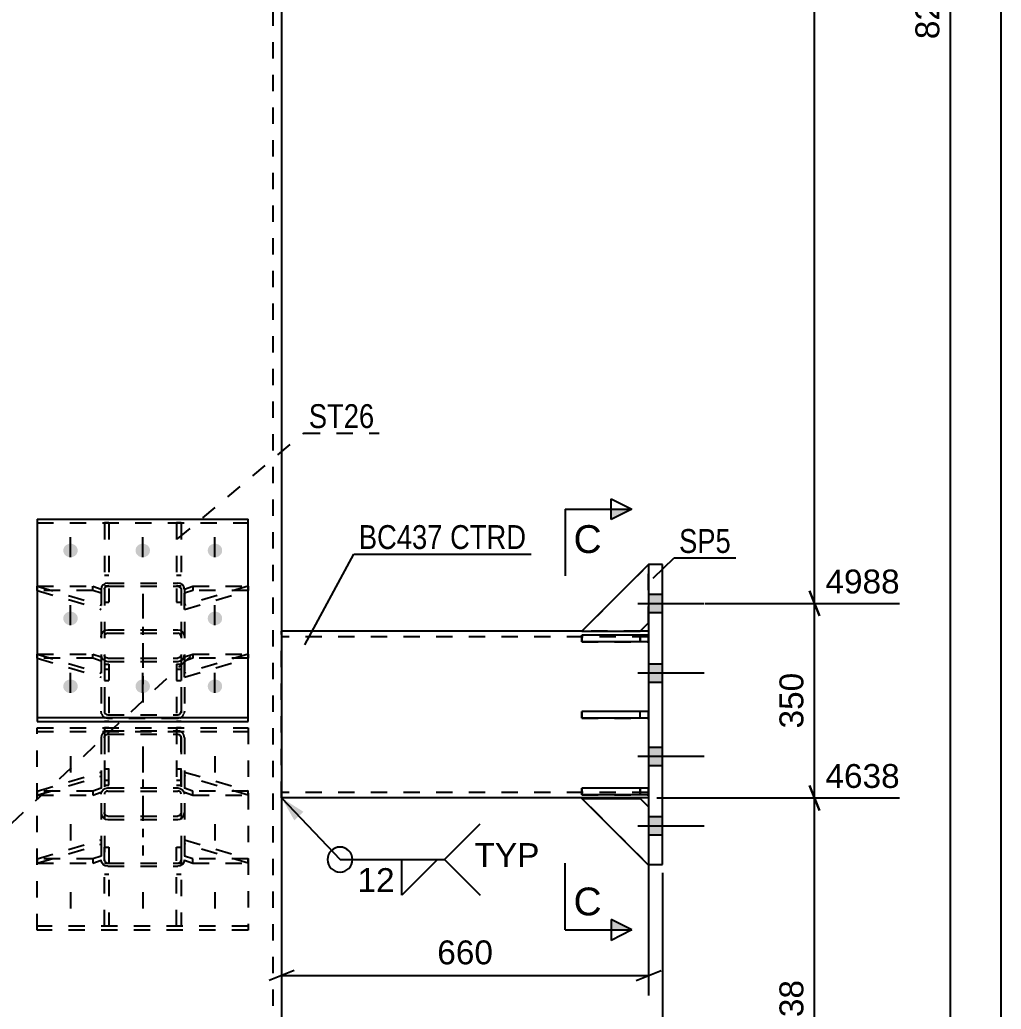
# Model space of a CAD drawing. Header units: millimetres. Extents: x -370 to 471, y -230 to 364.
# Drawn here: x -224.2 to -106.5, y 43.9 to 162.6 of the extents above; entities that cross this region are included whole.
import ezdxf

# ---------------------------------------------------------------- set-up
doc = ezdxf.new("R2010")
doc.units = ezdxf.units.MM
doc.linetypes.add('DXK_LINE_DOT2', pattern=[3.9198, 1.9599, -1.9599])
doc.linetypes.add('DXK_LINE_DOT3', pattern=[5.9187, 2.979, -0.9799, 0.9799, -0.9799])
doc.styles.add('Arial', font='ARIAL.TTF', dxfattribs={"height": 0.2})
doc.styles.add('Arial Narrow', font='ARIALN.TTF', dxfattribs={"height": 0.2})

# ---------------------------------------------------------------- blocks, each defined once
blk = doc.blocks.new('Part-284936230-3410 - 3181')
at = {"color": 2, "linetype": 'Continuous'}
for p, q in [((-148.77, 97.28), (-148.77, 61.28)), ((-147.1, 97.28), (-148.77, 97.28)), ((-147.1, 61.28), (-147.1, 97.28)), ((-148.77, 61.28), (-147.1, 61.28))]:
    blk.add_line(p, q, dxfattribs=at)
blk = doc.blocks.new('Part-284936230-3467 - 3181')
at = {"color": 2, "linetype": 'Continuous'}
for p, q in [((-148.77, 88.8), (-156.77, 88.8)), ((-156.77, 88), (-156.77, 88.8)), ((-148.77, 88), (-156.77, 88)), ((-148.77, 88.8), (-148.77, 88))]:
    blk.add_line(p, q, dxfattribs=at)
at = {"color": 7, "linetype": 'DXK_LINE_DOT2'}
blk.add_line((-149.77, 88), (-149.77, 88.8), dxfattribs=at)
blk = doc.blocks.new('Part-284936230-3452 - 3181')
at = {"color": 2, "linetype": 'Continuous'}
for p, q in [((-148.77, 79.63), (-156.77, 79.63)), ((-156.77, 78.83), (-156.77, 79.63)), ((-148.77, 79.63), (-148.77, 78.83)), ((-148.77, 78.83), (-156.77, 78.83))]:
    blk.add_line(p, q, dxfattribs=at)
at = {"color": 7, "linetype": 'DXK_LINE_DOT2'}
blk.add_line((-149.77, 78.83), (-149.77, 79.63), dxfattribs=at)
blk = doc.blocks.new('Bolt-284936230-3292 - 3181')
at = {"color": 1, "linetype": 'DXK_LINE_DOT2'}
for p, q in [((-218.13, 74.28), (-218.13, 71.88)), ((-209.46, 74.28), (-209.46, 71.88)), ((-200.79, 74.28), (-200.79, 71.88)), ((-218.13, 66.13), (-218.13, 63.74)), ((-200.79, 66.13), (-200.79, 63.74)), ((-218.13, 57.99), (-218.13, 55.6)), ((-209.46, 57.99), (-209.46, 55.6)), ((-200.79, 57.99), (-200.79, 55.6))]:
    blk.add_line(p, q, dxfattribs=at)
blk = doc.blocks.new('Part-284936230-3295 - 3181')
at = {"color": 2, "linetype": 'Continuous'}
for p, q in [((-222.13, 102.72), (-222.13, 78.46)), ((-222.13, 102.72), (-196.79, 102.72)), ((-196.79, 78.46), (-196.79, 102.72)), ((-222.13, 78.91), (-196.79, 78.91)), ((-222.13, 78.46), (-196.79, 78.46))]:
    blk.add_line(p, q, dxfattribs=at)
at = {"color": 7, "linetype": 'DXK_LINE_DOT2'}
blk.add_line((-222.13, 102.26), (-196.79, 102.26), dxfattribs=at)
blk = doc.blocks.new('Part-284936230-3375 - 3181')
at = {"color": 7, "linetype": 'DXK_LINE_DOT2'}
for p, q in [((-205.39, 77.69), (-205.39, 70.83)), ((-204.86, 77.69), (-205.39, 77.69)), ((-204.86, 70.83), (-204.86, 77.69)), ((-205.39, 72.77), (-204.86, 72.77)), ((-205.39, 71.43), (-204.86, 71.43)), ((-205.39, 70.83), (-204.86, 70.83))]:
    blk.add_line(p, q, dxfattribs=at)
blk = doc.blocks.new('Part-284936230-3296 - 3181')
at = {"color": 7, "linetype": 'DXK_LINE_DOT2'}
for p, q in [((-222.13, 53.43), (-222.13, 77.69)), ((-222.13, 77.69), (-196.79, 77.69)), ((-222.13, 77.24), (-196.79, 77.24)), ((-196.79, 77.69), (-196.79, 53.43)), ((-196.79, 53.89), (-222.13, 53.89)), ((-196.79, 53.43), (-222.13, 53.43))]:
    blk.add_line(p, q, dxfattribs=at)
blk = doc.blocks.new('Part-284936230-3716 - 3181')
at = {"color": 7, "linetype": 'DXK_LINE_DOT2'}
for p, q in [((-148.77, 97.28), (-156.77, 89.28)), ((-148.77, 90.28), (-148.77, 97.28)), ((-149.77, 89.28), (-148.77, 90.28)), ((-156.77, 89.28), (-149.77, 89.28))]:
    blk.add_line(p, q, dxfattribs=at)
blk = doc.blocks.new('Part-284936230-3353 - 3181')
at = {"color": 2, "linetype": 'Continuous'}
for p, q in [((-156.77, 89.28), (-192.79, 89.28)), ((-148.77, 89.28), (-149.77, 89.28)), ((-148.77, 69.28), (-192.79, 69.28))]:
    blk.add_line(p, q, dxfattribs=at)
at = {"color": 7, "linetype": 'DXK_LINE_DOT2'}
for p, q in [((-192.79, 69.28), (-192.79, 89.28)), ((-149.77, 89.28), (-156.77, 89.28)), ((-148.77, 89.28), (-148.77, 69.28)), ((-148.77, 88.61), (-192.79, 88.61)), ((-148.77, 69.95), (-192.79, 69.95))]:
    blk.add_line(p, q, dxfattribs=at)
blk = doc.blocks.new('Part-284936230-3482 - 3181')
at = {"color": 7, "linetype": 'DXK_LINE_DOT2'}
for p, q in [((-222.13, 94.18), (-222.13, 94.68)), ((-222.13, 94.68), (-215.46, 94.68)), ((-222.13, 94.68), (-214.46, 92.4)), ((-215.46, 94.18), (-222.13, 94.18)), ((-222.13, 94.18), (-214.46, 91.9)), ((-215.46, 94.18), (-215.46, 94.68)), ((-215.46, 94.68), (-214.46, 94.34)), ((-214.46, 93.84), (-215.46, 94.18)), ((-214.46, 94.34), (-214.46, 91.9))]:
    blk.add_line(p, q, dxfattribs=at)
blk = doc.blocks.new('Part-284936230-3359 - 3181')
at = {"color": 7, "linetype": 'DXK_LINE_DOT2'}
for p, q in [((-213.96, 95), (-214.22, 94.84)), ((-213.66, 95.06), (-213.96, 95)), ((-213.66, 95.06), (-205.26, 95.06)), ((-204.95, 95), (-205.26, 95.06)), ((-204.69, 94.84), (-204.95, 95)), ((-214.4, 94.59), (-214.46, 94.31)), ((-214.46, 94.31), (-214.46, 79.67)), ((-214.22, 94.84), (-214.4, 94.59)), ((-214.06, 94.31), (-214.03, 94.45)), ((-214.06, 94.31), (-214.06, 79.67)), ((-214.03, 94.45), (-213.94, 94.57)), ((-213.94, 94.57), (-213.81, 94.65)), ((-213.81, 94.65), (-213.66, 94.68)), ((-213.66, 94.68), (-205.26, 94.68)), ((-205.26, 94.68), (-205.11, 94.65)), ((-205.11, 94.65), (-204.98, 94.57)), ((-204.98, 94.57), (-204.89, 94.45)), ((-204.89, 94.45), (-204.86, 94.31)), ((-204.86, 94.31), (-204.86, 79.67)), ((-204.52, 94.59), (-204.69, 94.84)), ((-204.46, 94.31), (-204.52, 94.59)), ((-204.46, 94.31), (-204.46, 79.67)), ((-213.96, 89.4), (-213.66, 89.46)), ((-213.66, 89.04), (-213.81, 89.01)), ((-213.66, 89.46), (-205.26, 89.46)), ((-213.66, 89.04), (-205.26, 89.04)), ((-205.26, 89.46), (-204.95, 89.4)), ((-205.11, 89.01), (-205.26, 89.04)), ((-214.46, 88.61), (-214.4, 88.94)), ((-214.03, 88.77), (-214.06, 88.61)), ((-213.94, 88.91), (-214.03, 88.77)), ((-213.81, 89.01), (-213.94, 88.91)), ((-204.98, 88.91), (-205.11, 89.01)), ((-204.89, 88.77), (-204.98, 88.91)), ((-204.86, 88.61), (-204.89, 88.77)), ((-204.52, 88.94), (-204.46, 88.61)), ((-214.46, 86.41), (-214.4, 86.13)), ((-214.4, 86.13), (-214.22, 85.88)), ((-214.22, 85.88), (-213.96, 85.72)), ((-214.03, 86.27), (-214.06, 86.41)), ((-213.94, 86.15), (-214.03, 86.27)), ((-213.96, 85.72), (-213.66, 85.66)), ((-213.81, 86.07), (-213.94, 86.15)), ((-213.66, 86.04), (-213.81, 86.07)), ((-213.66, 86.04), (-205.26, 86.04)), ((-213.66, 85.66), (-205.26, 85.66)), ((-205.11, 86.07), (-205.26, 86.04)), ((-205.26, 85.66), (-204.95, 85.72)), ((-204.98, 86.15), (-205.11, 86.07)), ((-204.89, 86.27), (-204.98, 86.15)), ((-204.95, 85.72), (-204.69, 85.88)), ((-204.86, 86.41), (-204.89, 86.27)), ((-204.69, 85.88), (-204.52, 86.13)), ((-204.52, 86.13), (-204.46, 86.41)), ((-214.4, 79.35), (-214.46, 79.67)), ((-214.06, 79.67), (-214.03, 79.51)), ((-204.89, 79.51), (-204.86, 79.67)), ((-204.46, 79.67), (-204.52, 79.35)), ((-214.03, 79.51), (-213.94, 79.37)), ((-213.66, 78.82), (-213.96, 78.89)), ((-213.94, 79.37), (-213.81, 79.28)), ((-213.81, 79.28), (-213.66, 79.25)), ((-213.66, 79.25), (-205.26, 79.25)), ((-205.26, 78.82), (-213.66, 78.82)), ((-205.26, 79.25), (-205.11, 79.28)), ((-204.95, 78.89), (-205.26, 78.82)), ((-205.11, 79.28), (-204.98, 79.37)), ((-204.98, 79.37), (-204.89, 79.51))]:
    blk.add_line(p, q, dxfattribs=at)
at = {"color": 7, "linetype": 'DXK_LINE_DOT3'}
blk.add_line((-209.46, 93.78), (-209.46, 80.72), dxfattribs=at)
at = {"color": 7, "linetype": 'DXK_LINE_DOT2'}
for centre, start, end in [((-213.62, 88.64), 114.3202, 159.2419), ((-205.29, 88.64), 20.7586, 65.6803), ((-213.62, 79.64), 200.7586, 245.6803), ((-205.29, 79.64), 294.3202, 339.2419)]:
    blk.add_arc(centre, 0.827, start, end, dxfattribs=at)
blk = doc.blocks.new('Part-284936230-3488 - 3181')
at = {"color": 7, "linetype": 'DXK_LINE_DOT2'}
blk.add_line((-193.86, 312.83), (-193.86, 40.1), dxfattribs=at)
at = {"color": 2, "linetype": 'Continuous'}
blk.add_line((-192.79, 312.83), (-192.79, 40.1), dxfattribs=at)
blk = doc.blocks.new('Part-284936230-3360 - 3181')
at = {"color": 7, "linetype": 'DXK_LINE_DOT2'}
for p, q in [((-213.66, 77.33), (-213.96, 77.27)), ((-213.66, 77.33), (-205.26, 77.33)), ((-204.95, 77.27), (-205.26, 77.33)), ((-214.4, 76.81), (-214.46, 76.48)), ((-214.46, 76.48), (-214.46, 61.85)), ((-214.06, 76.48), (-214.03, 76.64)), ((-214.06, 76.48), (-214.06, 61.85)), ((-214.03, 76.64), (-213.94, 76.78)), ((-213.94, 76.78), (-213.81, 76.87)), ((-213.81, 76.87), (-213.66, 76.91)), ((-213.66, 76.91), (-205.26, 76.91)), ((-205.26, 76.91), (-205.11, 76.87)), ((-205.11, 76.87), (-204.98, 76.78)), ((-204.98, 76.78), (-204.89, 76.64)), ((-204.89, 76.64), (-204.86, 76.48)), ((-204.86, 76.48), (-204.86, 61.85)), ((-204.46, 76.48), (-204.52, 76.81)), ((-204.46, 76.48), (-204.46, 61.85)), ((-214.4, 70.03), (-214.22, 70.27)), ((-214.22, 70.27), (-213.96, 70.43)), ((-213.96, 70.43), (-213.66, 70.49)), ((-213.81, 70.09), (-213.94, 70)), ((-213.66, 70.11), (-213.81, 70.09)), ((-213.66, 70.49), (-205.26, 70.49)), ((-213.66, 70.11), (-205.26, 70.11)), ((-205.26, 70.49), (-204.95, 70.43)), ((-205.11, 70.09), (-205.26, 70.11)), ((-204.98, 70), (-205.11, 70.09)), ((-204.95, 70.43), (-204.69, 70.27)), ((-204.69, 70.27), (-204.52, 70.03)), ((-214.46, 69.74), (-214.4, 70.03)), ((-214.03, 69.88), (-214.06, 69.74)), ((-213.94, 70), (-214.03, 69.88)), ((-204.89, 69.88), (-204.98, 70)), ((-204.86, 69.74), (-204.89, 69.88)), ((-204.52, 70.03), (-204.46, 69.74)), ((-214.46, 67.54), (-214.4, 67.21)), ((-214.03, 67.38), (-214.06, 67.54)), ((-213.94, 67.24), (-214.03, 67.38)), ((-213.96, 66.75), (-213.66, 66.69)), ((-213.81, 67.15), (-213.94, 67.24)), ((-213.66, 67.11), (-213.81, 67.15)), ((-213.66, 67.11), (-205.26, 67.11)), ((-213.66, 66.69), (-205.26, 66.69)), ((-205.11, 67.15), (-205.26, 67.11)), ((-205.26, 66.69), (-204.95, 66.75)), ((-204.98, 67.24), (-205.11, 67.15)), ((-204.89, 67.38), (-204.98, 67.24)), ((-204.86, 67.54), (-204.89, 67.38)), ((-204.52, 67.21), (-204.46, 67.54)), ((-214.4, 61.56), (-214.46, 61.85)), ((-214.06, 61.85), (-214.03, 61.7)), ((-204.89, 61.7), (-204.86, 61.85)), ((-204.46, 61.85), (-204.52, 61.56)), ((-214.22, 61.31), (-214.4, 61.56)), ((-213.96, 61.15), (-214.22, 61.31)), ((-214.03, 61.7), (-213.94, 61.58)), ((-213.66, 61.09), (-213.96, 61.15)), ((-213.94, 61.58), (-213.81, 61.5)), ((-213.81, 61.5), (-213.66, 61.47)), ((-213.66, 61.47), (-205.26, 61.47)), ((-213.66, 61.09), (-205.26, 61.09)), ((-205.26, 61.47), (-205.11, 61.5)), ((-204.95, 61.15), (-205.26, 61.09)), ((-205.11, 61.5), (-204.98, 61.58)), ((-204.98, 61.58), (-204.89, 61.7)), ((-204.69, 61.31), (-204.95, 61.15)), ((-204.52, 61.56), (-204.69, 61.31))]:
    blk.add_line(p, q, dxfattribs=at)
at = {"color": 7, "linetype": 'DXK_LINE_DOT3'}
blk.add_line((-209.46, 75.43), (-209.46, 62.37), dxfattribs=at)
at = {"color": 7, "linetype": 'DXK_LINE_DOT2'}
for centre, start, end in [((-213.62, 76.51), 114.3202, 159.2419), ((-205.29, 76.51), 20.7586, 65.6803), ((-213.62, 67.51), 200.7586, 245.6803), ((-205.29, 67.51), 294.3202, 339.2419)]:
    blk.add_arc(centre, 0.827, start, end, dxfattribs=at)
blk = doc.blocks.new('Bolt-284936230-3491 - 3181')
at = {"linetype": 'Continuous'}
for points in [[(-218.13, 98.15), (-218.31, 98.16), (-218.48, 98.22), (-218.63, 98.3), (-218.77, 98.42), (-218.88, 98.55), (-218.95, 98.71), (-218.99, 98.88), (-218.99, 99.05), (-218.95, 99.21), (-218.88, 99.37), (-218.77, 99.51), (-218.63, 99.62), (-218.48, 99.7), (-218.31, 99.76), (-218.13, 99.77), (-217.95, 99.76), (-217.77, 99.7), (-217.62, 99.62), (-217.48, 99.51), (-217.37, 99.37), (-217.3, 99.21), (-217.26, 99.05), (-217.26, 98.88), (-217.3, 98.71), (-217.37, 98.55), (-217.48, 98.42), (-217.62, 98.3), (-217.77, 98.22), (-217.95, 98.16)], [(-209.46, 98.15), (-209.64, 98.16), (-209.81, 98.22), (-209.97, 98.3), (-210.1, 98.42), (-210.21, 98.55), (-210.28, 98.71), (-210.32, 98.88), (-210.32, 99.05), (-210.28, 99.21), (-210.21, 99.37), (-210.1, 99.51), (-209.97, 99.62), (-209.81, 99.7), (-209.64, 99.76), (-209.46, 99.77), (-209.28, 99.76), (-209.11, 99.7), (-208.95, 99.62), (-208.81, 99.51), (-208.71, 99.37), (-208.63, 99.21), (-208.6, 99.05), (-208.6, 98.88), (-208.63, 98.71), (-208.71, 98.55), (-208.81, 98.42), (-208.95, 98.3), (-209.11, 98.22), (-209.28, 98.16)], [(-200.79, 98.15), (-200.97, 98.16), (-201.14, 98.22), (-201.3, 98.3), (-201.44, 98.42), (-201.54, 98.55), (-201.62, 98.71), (-201.65, 98.88), (-201.65, 99.05), (-201.62, 99.21), (-201.54, 99.37), (-201.44, 99.51), (-201.3, 99.62), (-201.14, 99.7), (-200.97, 99.76), (-200.79, 99.77), (-200.61, 99.76), (-200.44, 99.7), (-200.28, 99.62), (-200.15, 99.51), (-200.04, 99.37), (-199.97, 99.21), (-199.93, 99.05), (-199.93, 98.88), (-199.97, 98.71), (-200.04, 98.55), (-200.15, 98.42), (-200.28, 98.3), (-200.44, 98.22), (-200.61, 98.16)], [(-218.13, 90), (-218.31, 90.02), (-218.48, 90.07), (-218.63, 90.16), (-218.77, 90.27), (-218.88, 90.41), (-218.95, 90.56), (-218.99, 90.73), (-218.99, 90.9), (-218.95, 91.07), (-218.88, 91.22), (-218.77, 91.36), (-218.63, 91.48), (-218.48, 91.56), (-218.31, 91.61), (-218.13, 91.63), (-217.95, 91.61), (-217.77, 91.56), (-217.62, 91.48), (-217.48, 91.36), (-217.37, 91.22), (-217.3, 91.07), (-217.26, 90.9), (-217.26, 90.73), (-217.3, 90.56), (-217.37, 90.41), (-217.48, 90.27), (-217.62, 90.16), (-217.77, 90.07), (-217.95, 90.02)], [(-200.79, 90), (-200.97, 90.02), (-201.14, 90.07), (-201.3, 90.16), (-201.44, 90.27), (-201.54, 90.41), (-201.62, 90.56), (-201.65, 90.73), (-201.65, 90.9), (-201.62, 91.07), (-201.54, 91.22), (-201.44, 91.36), (-201.3, 91.48), (-201.14, 91.56), (-200.97, 91.61), (-200.79, 91.63), (-200.61, 91.61), (-200.44, 91.56), (-200.28, 91.48), (-200.15, 91.36), (-200.04, 91.22), (-199.97, 91.07), (-199.93, 90.9), (-199.93, 90.73), (-199.97, 90.56), (-200.04, 90.41), (-200.15, 90.27), (-200.28, 90.16), (-200.44, 90.07), (-200.61, 90.02)], [(-218.13, 81.86), (-218.31, 81.88), (-218.48, 81.93), (-218.63, 82.01), (-218.77, 82.13), (-218.88, 82.27), (-218.95, 82.42), (-218.99, 82.59), (-218.99, 82.76), (-218.95, 82.92), (-218.88, 83.08), (-218.77, 83.22), (-218.63, 83.33), (-218.48, 83.42), (-218.31, 83.47), (-218.13, 83.49), (-217.95, 83.47), (-217.77, 83.42), (-217.62, 83.33), (-217.48, 83.22), (-217.37, 83.08), (-217.3, 82.92), (-217.26, 82.76), (-217.26, 82.59), (-217.3, 82.42), (-217.37, 82.27), (-217.48, 82.13), (-217.62, 82.01), (-217.77, 81.93), (-217.95, 81.88)], [(-209.46, 81.86), (-209.64, 81.88), (-209.81, 81.93), (-209.97, 82.01), (-210.1, 82.13), (-210.21, 82.27), (-210.28, 82.42), (-210.32, 82.59), (-210.32, 82.76), (-210.28, 82.92), (-210.21, 83.08), (-210.1, 83.22), (-209.97, 83.33), (-209.81, 83.42), (-209.64, 83.47), (-209.46, 83.49), (-209.28, 83.47), (-209.11, 83.42), (-208.95, 83.33), (-208.81, 83.22), (-208.71, 83.08), (-208.63, 82.92), (-208.6, 82.76), (-208.6, 82.59), (-208.63, 82.42), (-208.71, 82.27), (-208.81, 82.13), (-208.95, 82.01), (-209.11, 81.93), (-209.28, 81.88)], [(-200.79, 81.86), (-200.97, 81.88), (-201.14, 81.93), (-201.3, 82.01), (-201.44, 82.13), (-201.54, 82.27), (-201.62, 82.42), (-201.65, 82.59), (-201.65, 82.76), (-201.62, 82.92), (-201.54, 83.08), (-201.44, 83.22), (-201.3, 83.33), (-201.14, 83.42), (-200.97, 83.47), (-200.79, 83.49), (-200.61, 83.47), (-200.44, 83.42), (-200.28, 83.33), (-200.15, 83.22), (-200.04, 83.08), (-199.97, 82.92), (-199.93, 82.76), (-199.93, 82.59), (-199.97, 82.42), (-200.04, 82.27), (-200.15, 82.13), (-200.28, 82.01), (-200.44, 81.93), (-200.61, 81.88)]]:
    blk.add_hatch(color=1, dxfattribs=at).paths.add_polyline_path(points)
at = {"color": 1, "linetype": 'Continuous'}
for p, q in [((-218.13, 98.16), (-218.13, 100.56)), ((-209.46, 98.16), (-209.46, 100.56)), ((-200.79, 98.16), (-200.79, 100.56)), ((-218.13, 90.02), (-218.13, 92.41)), ((-200.79, 90.02), (-200.79, 92.41)), ((-218.13, 81.87), (-218.13, 84.27)), ((-209.46, 81.87), (-209.46, 84.27)), ((-200.79, 81.87), (-200.79, 84.27))]:
    blk.add_line(p, q, dxfattribs=at)
blk = doc.blocks.new('Part-284936230-3374 - 3181')
at = {"color": 7, "linetype": 'DXK_LINE_DOT2'}
for p, q in [((-204.46, 72.39), (-204.46, 69.96)), ((-204.46, 72.39), (-196.79, 70.11)), ((-196.79, 69.61), (-204.46, 71.89)), ((-203.46, 70.11), (-204.46, 70.46)), ((-203.46, 69.61), (-203.46, 70.11)), ((-196.79, 70.11), (-203.46, 70.11)), ((-196.79, 69.61), (-196.79, 70.11)), ((-204.46, 69.96), (-203.46, 69.61)), ((-203.46, 69.61), (-196.79, 69.61))]:
    blk.add_line(p, q, dxfattribs=at)
blk = doc.blocks.new('Part-284936230-3527 - 3181')
at = {"color": 7, "linetype": 'DXK_LINE_DOT2'}
for p, q in [((-222.13, 61.97), (-214.46, 64.25)), ((-214.46, 64.25), (-214.46, 61.81)), ((-222.13, 61.47), (-214.46, 63.75)), ((-215.46, 61.97), (-222.13, 61.97)), ((-222.13, 61.97), (-222.13, 61.47)), ((-214.46, 62.31), (-215.46, 61.97)), ((-215.46, 61.97), (-215.46, 61.47)), ((-215.46, 61.47), (-214.46, 61.81)), ((-222.13, 61.47), (-215.46, 61.47))]:
    blk.add_line(p, q, dxfattribs=at)
blk = doc.blocks.new('Bolt-284936230-3530 - 3181')
at = {"linetype": 'Continuous'}
for points in [[(-148.77, 93.71), (-148.77, 91.51), (-147.1, 91.51), (-147.1, 93.71)], [(-148.77, 93.71), (-148.77, 91.51), (-147.1, 91.51), (-147.1, 93.71)], [(-148.77, 93.71), (-148.77, 91.51), (-147.1, 91.51), (-147.1, 93.71)], [(-148.77, 85.38), (-148.77, 83.18), (-147.1, 83.18), (-147.1, 85.38)], [(-148.77, 85.38), (-148.77, 83.18), (-147.1, 83.18), (-147.1, 85.38)], [(-148.77, 75.38), (-148.77, 73.18), (-147.1, 73.18), (-147.1, 75.38)], [(-148.77, 75.38), (-148.77, 73.18), (-147.1, 73.18), (-147.1, 75.38)], [(-148.77, 67.05), (-148.77, 64.85), (-147.1, 64.85), (-147.1, 67.05)], [(-148.77, 67.05), (-148.77, 64.85), (-147.1, 64.85), (-147.1, 67.05)], [(-148.77, 67.05), (-148.77, 64.85), (-147.1, 64.85), (-147.1, 67.05)]]:
    blk.add_hatch(color=1, dxfattribs=at).paths.add_polyline_path(points)
at = {"color": 1, "linetype": 'Continuous'}
for p, q in [((-150.04, 92.61), (-142.1, 92.61)), ((-150.04, 92.61), (-142.1, 92.61)), ((-150.04, 92.61), (-142.1, 92.61)), ((-148.77, 93.71), (-147.1, 93.71)), ((-148.77, 93.71), (-147.1, 93.71)), ((-148.77, 93.71), (-147.1, 93.71)), ((-148.77, 91.51), (-147.1, 91.51)), ((-148.77, 91.51), (-147.1, 91.51)), ((-148.77, 91.51), (-147.1, 91.51)), ((-150.04, 84.28), (-142.1, 84.28)), ((-150.04, 84.28), (-142.1, 84.28)), ((-148.77, 85.38), (-147.1, 85.38)), ((-148.77, 85.38), (-147.1, 85.38)), ((-148.77, 83.18), (-147.1, 83.18)), ((-148.77, 83.18), (-147.1, 83.18)), ((-148.77, 75.38), (-147.1, 75.38)), ((-148.77, 75.38), (-147.1, 75.38)), ((-150.04, 74.28), (-142.1, 74.28)), ((-150.04, 74.28), (-142.1, 74.28)), ((-148.77, 73.18), (-147.1, 73.18)), ((-148.77, 73.18), (-147.1, 73.18)), ((-148.77, 67.05), (-147.1, 67.05)), ((-148.77, 67.05), (-147.1, 67.05)), ((-148.77, 67.05), (-147.1, 67.05)), ((-150.04, 65.95), (-142.1, 65.95)), ((-150.04, 65.95), (-142.1, 65.95)), ((-150.04, 65.95), (-142.1, 65.95)), ((-148.77, 64.85), (-147.1, 64.85)), ((-148.77, 64.85), (-147.1, 64.85)), ((-148.77, 64.85), (-147.1, 64.85))]:
    blk.add_line(p, q, dxfattribs=at)
blk = doc.blocks.new('Part-284936230-3576 - 3181')
at = {"color": 7, "linetype": 'DXK_LINE_DOT2'}
for p, q in [((-205.39, 53.89), (-205.39, 63.37)), ((-205.39, 63.37), (-204.86, 63.37)), ((-204.86, 63.37), (-204.86, 53.89)), ((-205.39, 61.44), (-204.86, 61.44)), ((-205.39, 60.15), (-204.86, 60.15)), ((-204.86, 53.89), (-205.39, 53.89))]:
    blk.add_line(p, q, dxfattribs=at)
blk = doc.blocks.new('Part-284936230-3640 - 3181')
at = {"color": 7, "linetype": 'DXK_LINE_DOT2'}
for p, q in [((-204.46, 94.34), (-203.46, 94.68)), ((-196.79, 94.68), (-204.46, 92.4)), ((-204.46, 91.9), (-204.46, 94.34)), ((-203.46, 94.18), (-204.46, 93.84)), ((-204.46, 91.9), (-196.79, 94.18)), ((-203.46, 94.68), (-196.79, 94.68)), ((-203.46, 94.68), (-203.46, 94.18)), ((-196.79, 94.18), (-203.46, 94.18)), ((-196.79, 94.68), (-196.79, 94.18))]:
    blk.add_line(p, q, dxfattribs=at)
blk = doc.blocks.new('Part-284936230-3641 - 3181')
at = {"color": 7, "linetype": 'DXK_LINE_DOT2'}
for p, q in [((-205.39, 102.26), (-205.39, 92.78)), ((-204.86, 102.26), (-205.39, 102.26)), ((-204.86, 102.26), (-204.86, 92.78)), ((-205.39, 96), (-204.86, 96)), ((-205.39, 94.72), (-204.86, 94.72)), ((-205.39, 92.78), (-204.86, 92.78))]:
    blk.add_line(p, q, dxfattribs=at)
blk = doc.blocks.new('Part-284936230-3642 - 3181')
at = {"color": 7, "linetype": 'DXK_LINE_DOT2'}
for p, q in [((-214.06, 102.26), (-214.06, 92.78)), ((-213.53, 102.26), (-214.06, 102.26)), ((-213.53, 102.26), (-213.53, 92.78)), ((-214.06, 96), (-213.53, 96)), ((-214.06, 94.72), (-213.53, 94.72)), ((-214.06, 92.78), (-213.53, 92.78))]:
    blk.add_line(p, q, dxfattribs=at)
blk = doc.blocks.new('Part-284936230-3643 - 3181')
at = {"color": 7, "linetype": 'DXK_LINE_DOT2'}
for p, q in [((-214.06, 77.69), (-214.06, 70.83)), ((-213.53, 77.69), (-214.06, 77.69)), ((-213.53, 70.83), (-213.53, 77.69)), ((-214.06, 72.77), (-213.53, 72.77)), ((-214.06, 71.43), (-213.53, 71.43)), ((-214.06, 70.83), (-213.53, 70.83))]:
    blk.add_line(p, q, dxfattribs=at)
blk = doc.blocks.new('Part-284936230-3644 - 3181')
at = {"color": 7, "linetype": 'DXK_LINE_DOT2'}
for p, q in [((-214.06, 85.32), (-214.06, 78.46)), ((-214.06, 85.32), (-213.53, 85.32)), ((-214.06, 84.72), (-213.53, 84.72)), ((-213.53, 85.32), (-213.53, 78.46)), ((-214.06, 83.38), (-213.53, 83.38))]:
    blk.add_line(p, q, dxfattribs=at)
at = {"color": 2, "linetype": 'Continuous'}
blk.add_line((-213.53, 78.46), (-214.06, 78.46), dxfattribs=at)
blk = doc.blocks.new('Part-284936230-3645 - 3181')
at = {"color": 7, "linetype": 'DXK_LINE_DOT2'}
for p, q in [((-214.06, 53.89), (-214.06, 63.37)), ((-214.06, 63.37), (-213.53, 63.37)), ((-213.53, 63.37), (-213.53, 53.89)), ((-214.06, 61.44), (-213.53, 61.44)), ((-214.06, 60.15), (-213.53, 60.15)), ((-213.53, 53.89), (-214.06, 53.89))]:
    blk.add_line(p, q, dxfattribs=at)
blk = doc.blocks.new('Part-284936230-3650 - 3181')
at = {"color": 7, "linetype": 'DXK_LINE_DOT2'}
for p, q in [((-204.46, 64.25), (-204.46, 61.81)), ((-204.46, 64.25), (-196.79, 61.97)), ((-196.79, 61.47), (-204.46, 63.75)), ((-203.46, 61.97), (-204.46, 62.31)), ((-204.46, 61.81), (-203.46, 61.47)), ((-203.46, 61.47), (-203.46, 61.97)), ((-196.79, 61.97), (-203.46, 61.97)), ((-196.79, 61.47), (-196.79, 61.97)), ((-203.46, 61.47), (-196.79, 61.47))]:
    blk.add_line(p, q, dxfattribs=at)
blk = doc.blocks.new('Part-284936230-3651 - 3181')
at = {"color": 7, "linetype": 'DXK_LINE_DOT2'}
for p, q in [((-204.46, 86.2), (-203.46, 86.54)), ((-196.79, 86.54), (-204.46, 84.26)), ((-204.46, 83.76), (-204.46, 86.2)), ((-203.46, 86.04), (-204.46, 85.7)), ((-204.46, 83.76), (-196.79, 86.04)), ((-203.46, 86.54), (-196.79, 86.54)), ((-203.46, 86.54), (-203.46, 86.04)), ((-196.79, 86.04), (-203.46, 86.04)), ((-196.79, 86.54), (-196.79, 86.04))]:
    blk.add_line(p, q, dxfattribs=at)
blk = doc.blocks.new('Part-284936230-3658 - 3181')
at = {"color": 7, "linetype": 'DXK_LINE_DOT2'}
for p, q in [((-148.77, 79.63), (-156.77, 79.63)), ((-156.77, 79.63), (-156.77, 78.83)), ((-149.77, 78.83), (-149.77, 79.63)), ((-148.77, 78.83), (-148.77, 79.63)), ((-156.77, 78.83), (-148.77, 78.83))]:
    blk.add_line(p, q, dxfattribs=at)
blk = doc.blocks.new('Part-284936230-3706 - 3181')
at = {"color": 7, "linetype": 'DXK_LINE_DOT2'}
for p, q in [((-222.13, 86.04), (-222.13, 86.54)), ((-222.13, 86.54), (-215.46, 86.54)), ((-222.13, 86.54), (-214.46, 84.26)), ((-215.46, 86.04), (-222.13, 86.04)), ((-222.13, 86.04), (-214.46, 83.76)), ((-215.46, 86.04), (-215.46, 86.54)), ((-215.46, 86.54), (-214.46, 86.2)), ((-214.46, 85.7), (-215.46, 86.04)), ((-214.46, 86.2), (-214.46, 83.76))]:
    blk.add_line(p, q, dxfattribs=at)
blk = doc.blocks.new('Part-284936230-3707 - 3181')
at = {"color": 7, "linetype": 'DXK_LINE_DOT2'}
for p, q in [((-205.39, 85.32), (-205.39, 78.46)), ((-205.39, 85.32), (-204.86, 85.32)), ((-205.39, 84.72), (-204.86, 84.72)), ((-204.86, 85.32), (-204.86, 78.46)), ((-205.39, 83.38), (-204.86, 83.38))]:
    blk.add_line(p, q, dxfattribs=at)
at = {"color": 2, "linetype": 'Continuous'}
blk.add_line((-204.86, 78.46), (-205.39, 78.46), dxfattribs=at)
blk = doc.blocks.new('Part-284936230-3708 - 3181')
at = {"color": 7, "linetype": 'DXK_LINE_DOT2'}
for p, q in [((-222.13, 70.11), (-214.46, 72.39)), ((-222.13, 69.61), (-214.46, 71.89)), ((-214.46, 72.39), (-214.46, 69.96)), ((-215.46, 70.11), (-222.13, 70.11)), ((-222.13, 70.11), (-222.13, 69.61)), ((-214.46, 70.46), (-215.46, 70.11)), ((-215.46, 70.11), (-215.46, 69.61)), ((-222.13, 69.61), (-215.46, 69.61)), ((-215.46, 69.61), (-214.46, 69.96))]:
    blk.add_line(p, q, dxfattribs=at)
blk = doc.blocks.new('Part-284936230-3709 - 3181')
at = {"color": 2, "linetype": 'Continuous'}
for p, q in [((-148.77, 61.23), (-156.77, 69.23)), ((-156.77, 69.23), (-149.77, 69.23)), ((-149.77, 69.23), (-148.77, 68.23)), ((-148.77, 61.28), (-148.77, 61.23))]:
    blk.add_line(p, q, dxfattribs=at)
at = {"color": 7, "linetype": 'DXK_LINE_DOT2'}
blk.add_line((-148.77, 68.23), (-148.77, 61.28), dxfattribs=at)
blk = doc.blocks.new('Part-284936230-3710 - 3181')
at = {"color": 7, "linetype": 'DXK_LINE_DOT2'}
for p, q in [((-156.77, 69.23), (-149.77, 69.23)), ((-148.77, 61.23), (-156.77, 69.23)), ((-149.77, 69.23), (-148.77, 68.23)), ((-148.77, 68.23), (-148.77, 61.23))]:
    blk.add_line(p, q, dxfattribs=at)
blk = doc.blocks.new('Part-284936230-3715 - 3181')
at = {"color": 2, "linetype": 'Continuous'}
for p, q in [((-148.77, 97.28), (-156.77, 89.28)), ((-149.77, 89.28), (-148.77, 90.28)), ((-156.77, 89.28), (-149.77, 89.28))]:
    blk.add_line(p, q, dxfattribs=at)
at = {"color": 7, "linetype": 'DXK_LINE_DOT2'}
blk.add_line((-148.77, 90.28), (-148.77, 97.28), dxfattribs=at)
blk = doc.blocks.new('Part-284936230-3717 - 3181')
at = {"color": 7, "linetype": 'DXK_LINE_DOT2'}
for p, q in [((-148.77, 88.8), (-156.77, 88.8)), ((-156.77, 88.8), (-156.77, 88)), ((-156.77, 88), (-148.77, 88)), ((-149.77, 88.8), (-149.77, 88)), ((-148.77, 88), (-148.77, 88.8))]:
    blk.add_line(p, q, dxfattribs=at)
blk = doc.blocks.new('Part-284936230-3718 - 3181')
at = {"color": 7, "linetype": 'DXK_LINE_DOT2'}
for p, q in [((-148.77, 70.47), (-156.77, 70.47)), ((-156.77, 70.47), (-156.77, 69.67)), ((-149.77, 70.47), (-149.77, 69.67)), ((-148.77, 69.67), (-148.77, 70.47)), ((-156.77, 69.67), (-148.77, 69.67))]:
    blk.add_line(p, q, dxfattribs=at)
blk = doc.blocks.new('Part-284936230-3719 - 3181')
at = {"color": 2, "linetype": 'Continuous'}
for p, q in [((-148.77, 70.47), (-156.77, 70.47)), ((-156.77, 69.67), (-156.77, 70.47)), ((-148.77, 70.47), (-148.77, 69.67)), ((-148.77, 69.67), (-156.77, 69.67))]:
    blk.add_line(p, q, dxfattribs=at)
at = {"color": 7, "linetype": 'DXK_LINE_DOT2'}
blk.add_line((-149.77, 69.67), (-149.77, 70.47), dxfattribs=at)
blk = doc.blocks.new('StraightDimension-284936230-25118 - 3181')
at = {"color": 7, "linetype": 'Continuous'}
blk.add_line((-147.1, 60.28), (-147.1, -17.86), dxfattribs=at)
blk = doc.blocks.new('StraightDimension-284936230-25137 - 3181')
at = {"color": 7, "linetype": 'Continuous'}
for p, q in [((-192.79, 68.28), (-192.79, 45.57)), ((-148.77, 68.28), (-148.77, 45.57)), ((-191.29, 48.57), (-194.29, 47.37)), ((-192.79, 47.97), (-148.77, 47.97)), ((-150.27, 47.37), (-147.27, 48.57))]:
    blk.add_line(p, q, dxfattribs=at)
at = {"color": 0}
blk.add_wipeout([(-166.85, 48.72), (-166.85, 52.92), (-174.72, 52.92), (-174.72, 48.72)], dxfattribs=at)
at = {"color": 3, "style": 'Arial'}
blk.add_text('660', height=2.865, dxfattribs=at).set_placement((-174.12, 49.32))
blk = doc.blocks.new('StraightDimension-284936230-25149 - 3181')
at = {"color": 7, "linetype": 'Continuous'}
for p, q in [((-128.25, 91.11), (-129.45, 94.11)), ((-141.97, 92.61), (-118.66, 92.61)), ((-128.85, 69.28), (-128.85, 92.61)), ((-129.45, 70.78), (-128.25, 67.78)), ((-147.77, 69.28), (-118.66, 69.28))]:
    blk.add_line(p, q, dxfattribs=at)
at = {"color": 0}
blk.add_wipeout([(-129.6, 84.88), (-133.8, 84.88), (-133.8, 77.01), (-129.6, 77.01)], dxfattribs=at)
at = {"color": 3, "style": 'Arial'}
blk.add_text('350', height=2.865, rotation=90.0002, dxfattribs=at).set_placement((-130.2, 77.61))
at = {"color": 0, "linetype": 'Continuous'}
blk.add_wipeout([(-118.06, 93.21), (-118.06, 97.41), (-128.15, 97.41), (-128.15, 93.21)], dxfattribs=at)
at = {"color": 3, "linetype": 'Continuous', "style": 'Arial'}
blk.add_text('4988', height=2.865, dxfattribs=at).set_placement((-127.55, 93.81))
blk = doc.blocks.new('StraightDimension-284936230-25150 - 3181')
at = {"color": 7, "linetype": 'Continuous'}
for p, q in [((-128.25, 67.78), (-129.45, 70.78)), ((-147.77, 69.28), (-118.66, 69.28)), ((-128.85, 16.67), (-128.85, 69.28)), ((-129.45, 18.17), (-128.25, 15.17)), ((-191.79, 16.67), (-125.33, 16.67))]:
    blk.add_line(p, q, dxfattribs=at)
at = {"color": 0}
blk.add_wipeout([(-129.6, 48.02), (-133.8, 48.02), (-133.8, 37.93), (-129.6, 37.93)], dxfattribs=at)
at = {"color": 3, "style": 'Arial'}
blk.add_text('4638', height=2.865, rotation=90.0002, dxfattribs=at).set_placement((-130.2, 38.53))
at = {"color": 0, "linetype": 'Continuous'}
for points in [[(-118.06, 69.88), (-118.06, 74.08), (-128.15, 74.08), (-128.15, 69.88)], [(-124.73, 17.27), (-124.73, 21.47), (-128.15, 21.47), (-128.15, 17.27)]]:
    blk.add_wipeout(points, dxfattribs=at)
at = {"color": 3, "linetype": 'Continuous', "style": 'Arial'}
for s, height, p in [('4638', 2.865, (-127.55, 70.48)), ('0', 2.87, (-127.55, 17.87))]:
    blk.add_text(s, height=height, dxfattribs=at).set_placement(p)
blk = doc.blocks.new('StraightDimension-284936230-25222 - 3181')
at = {"color": 7, "linetype": 'Continuous'}
blk.add_line((-112.54, 16.67), (-112.54, 312.83), dxfattribs=at)
at = {"color": 0}
blk.add_wipeout([(-113.29, 169.8), (-117.49, 169.8), (-117.49, 159.7), (-113.29, 159.7)], dxfattribs=at)
at = {"color": 3, "style": 'Arial'}
blk.add_text('8291', height=2.865, rotation=90.0002, dxfattribs=at).set_placement((-113.89, 160.3))
blk = doc.blocks.new('StraightDimension-284936230-25246 - 3181')
at = {"color": 7, "linetype": 'Continuous'}
blk.add_line((-106.46, 15), (-106.46, 325.79), dxfattribs=at)
blk = doc.blocks.new('StraightDimension-284936230-30628 - 3181')
at = {"color": 7, "linetype": 'Continuous'}
for p, q in [((-128.85, 92.61), (-128.85, 288.61)), ((-129.45, 94.11), (-128.25, 91.11)), ((-141.97, 92.61), (-118.66, 92.61))]:
    blk.add_line(p, q, dxfattribs=at)
blk = doc.blocks.new('Mark-284936230-3406 - 3181')
at = {"color": 30, "linetype": 'Continuous'}
for p, q in [((-148.2, 95.64), (-145.71, 98.07)), ((-145.71, 98.07), (-138.29, 98.07))]:
    blk.add_line(p, q, dxfattribs=at)
at = {"color": 0}
blk.add_wipeout([(-138.89, 98.67), (-138.89, 101.67), (-145.11, 101.67), (-145.11, 98.67)], dxfattribs=at)
blk.add_wipeout([(-138.89, 98.67), (-138.89, 101.67), (-145.11, 101.67), (-145.11, 98.67)], dxfattribs=at)
at = {"color": 3, "style": 'Arial Narrow'}
blk.add_text('SP5', height=2.863, dxfattribs=at).set_placement((-145.11, 98.67))
blk = doc.blocks.new('Mark-284936230-3349 - 3181')
at = {"color": 30, "linetype": 'Continuous'}
for p, q in [((-190.01, 87.63), (-184.13, 98.54)), ((-184.13, 98.54), (-162.85, 98.54))]:
    blk.add_line(p, q, dxfattribs=at)
at = {"color": 0}
for points in [[(-173.48, 99.14), (-173.48, 102.14), (-183.53, 102.14), (-183.53, 99.14)], [(-163.45, 99.14), (-163.45, 102.14), (-172.58, 102.14), (-172.58, 99.14)]]:
    blk.add_wipeout(points, dxfattribs=at)
for points in [[(-173.48, 99.14), (-173.48, 102.14), (-183.53, 102.14), (-183.53, 99.14)], [(-163.45, 99.14), (-163.45, 102.14), (-172.58, 102.14), (-172.58, 99.14)]]:
    blk.add_wipeout(points, dxfattribs=at)
at = {"color": 3, "style": 'Arial Narrow'}
for s, p in [('BC437', (-183.53, 99.14)), ('CTRD', (-172.58, 99.14))]:
    blk.add_text(s, height=2.863, dxfattribs=at).set_placement(p)
blk = doc.blocks.new('Mark-284936230-31927 - 3181')
at = {"color": 30, "linetype": 'DXK_LINE_DOT2'}
for p in [(-203.73, 86.26), (-235.71, 64.85)]:
    blk.add_line(p, (-226.66, 64.85), dxfattribs=at)
at = {"color": 0}
blk.add_wipeout([(-227.26, 65.45), (-227.26, 68.45), (-235.11, 68.45), (-235.11, 65.45)], dxfattribs=at)
blk.add_wipeout([(-227.26, 65.45), (-227.26, 68.45), (-235.11, 68.45), (-235.11, 65.45)], dxfattribs=at)
at = {"color": 3, "style": 'Arial Narrow'}
blk.add_text('ST26', height=2.863, dxfattribs=at).set_placement((-235.11, 65.45))
blk = doc.blocks.new('WeldMark-284936230-4336 - 3181')
at = {"linetype": 'Continuous'}
blk.add_hatch(color=30, dxfattribs=at).paths.add_polyline_path([(-191.27, 66.59), (-192.79, 69.28), (-190.18, 67.62)])
at = {"color": 30, "linetype": 'Continuous'}
for p, q in [((-192.79, 69.28), (-185.79, 61.89)), ((-185.79, 61.89), (-173.25, 61.89))]:
    blk.add_line(p, q, dxfattribs=at)
at = {"color": 3, "linetype": 'Continuous'}
for p, q in [((-173.25, 61.89), (-168.96, 66.18)), ((-178.39, 61.89), (-174.1, 61.89)), ((-174.1, 61.89), (-178.39, 57.61)), ((-178.39, 57.61), (-178.39, 61.89)), ((-173.25, 61.89), (-168.96, 57.61))]:
    blk.add_line(p, q, dxfattribs=at)
blk.add_arc((-185.79, 61.89), 1.5, 90, 270, dxfattribs=at)
at = {"color": 0}
blk.add_wipeout([(-179.05, 57.79), (-179.05, 61.19), (-183.89, 61.19), (-183.89, 57.79)], dxfattribs=at)
at = {"color": 3, "linetype": 'Continuous'}
blk.add_arc((-185.79, 61.89), 1.5, 270, 90, dxfattribs=at)
at = {"color": 3, "style": 'Arial'}
blk.add_text('12', height=2.865, dxfattribs=at).set_placement((-183.69, 57.99))
at = {"color": 0, "linetype": 'Continuous'}
blk.add_wipeout([(-161.87, 60.99), (-161.87, 63.99), (-169.65, 63.99), (-169.65, 60.99)], dxfattribs=at)
blk.add_wipeout([(-161.87, 60.99), (-161.87, 63.99), (-169.65, 63.99), (-169.65, 60.99)], dxfattribs=at)
at = {"color": 3, "linetype": 'Continuous', "style": 'Arial'}
blk.add_text('TYP', height=2.865, dxfattribs=at).set_placement((-169.65, 60.99))
blk = doc.blocks.new('SectionMark-284936230-25693 - 3181')
at = {"linetype": 'Continuous'}
for points in [[(-153.27, 102.66), (-153.27, 103.91), (-150.77, 103.91)], [(-153.27, 53.44), (-153.27, 54.69), (-150.77, 53.44)]]:
    blk.add_hatch(color=6, dxfattribs=at).paths.add_polyline_path(points)
at = {"color": 6, "linetype": 'Continuous'}
for p, q in [((-153.27, 102.66), (-153.27, 105.16)), ((-153.27, 105.16), (-150.77, 103.91)), ((-158.77, 103.91), (-158.77, 95.91)), ((-158.77, 103.91), (-150.77, 103.91)), ((-150.77, 103.91), (-153.27, 102.66)), ((-158.77, 53.44), (-158.77, 61.44)), ((-150.77, 53.44), (-153.27, 54.69)), ((-153.27, 54.69), (-153.27, 52.19)), ((-158.77, 53.44), (-150.77, 53.44)), ((-150.77, 53.44), (-153.27, 52.19))]:
    blk.add_line(p, q, dxfattribs=at)
at = {"color": 0, "linetype": 'Continuous'}
for points in [[(-154.4, 98.66), (-154.4, 102.16), (-157.77, 102.16), (-157.77, 98.66)], [(-154.4, 55.19), (-154.4, 58.69), (-157.77, 58.69), (-157.77, 55.19)]]:
    blk.add_wipeout(points, dxfattribs=at)
at = {"color": 3, "linetype": 'Continuous', "style": 'Arial'}
for p in [(-157.77, 98.66), (-157.77, 55.19)]:
    blk.add_text('C', height=3.34, dxfattribs=at).set_placement(p)
blk = doc.blocks.new('Mark-284936230-31924 - 3181')
at = {"color": 30, "linetype": 'DXK_LINE_DOT2'}
for p, q in [((-205.27, 100.35), (-190.13, 113.05)), ((-190.13, 113.05), (-181.08, 113.05))]:
    blk.add_line(p, q, dxfattribs=at)
at = {"color": 0}
blk.add_wipeout([(-181.68, 113.65), (-181.68, 116.65), (-189.53, 116.65), (-189.53, 113.65)], dxfattribs=at)
blk.add_wipeout([(-181.68, 113.65), (-181.68, 116.65), (-189.53, 116.65), (-189.53, 113.65)], dxfattribs=at)
at = {"color": 3, "style": 'Arial Narrow'}
blk.add_text('ST26', height=2.863, dxfattribs=at).set_placement((-189.53, 113.65))

msp = doc.modelspace()

# ---------------------------------------------------------------- block references
for name in ['Part-284936230-3488 - 3181', 'Part-284936230-3295 - 3181', 'Part-284936230-3642 - 3181', 'Part-284936230-3641 - 3181', 'Bolt-284936230-3491 - 3181', 'Part-284936230-3716 - 3181', 'Part-284936230-3715 - 3181', 'Part-284936230-3410 - 3181', 'Part-284936230-3359 - 3181', 'Part-284936230-3482 - 3181', 'Part-284936230-3640 - 3181', 'Bolt-284936230-3530 - 3181', 'Part-284936230-3353 - 3181', 'Part-284936230-3467 - 3181', 'Part-284936230-3717 - 3181', 'Part-284936230-3706 - 3181', 'Part-284936230-3651 - 3181', 'Part-284936230-3644 - 3181', 'Part-284936230-3707 - 3181', 'Part-284936230-3452 - 3181', 'Part-284936230-3658 - 3181', 'Part-284936230-3296 - 3181', 'Part-284936230-3360 - 3181', 'Part-284936230-3643 - 3181', 'Part-284936230-3375 - 3181', 'Bolt-284936230-3292 - 3181', 'Part-284936230-3708 - 3181', 'Part-284936230-3374 - 3181', 'Part-284936230-3718 - 3181', 'Part-284936230-3719 - 3181', 'Part-284936230-3709 - 3181', 'Part-284936230-3710 - 3181', 'Part-284936230-3527 - 3181', 'Part-284936230-3650 - 3181', 'Part-284936230-3645 - 3181', 'Part-284936230-3576 - 3181']:
    msp.add_blockref(name, (0, 0))

# ---------------------------------------------------------------- next in the draw order: block references
msp.add_blockref('StraightDimension-284936230-25118 - 3181', (0, 0))

# ---------------------------------------------------------------- next in the draw order: block references
msp.add_blockref('StraightDimension-284936230-25137 - 3181', (0, 0))

# ---------------------------------------------------------------- next in the draw order: block references
msp.add_blockref('StraightDimension-284936230-25149 - 3181', (0, 0))

# ---------------------------------------------------------------- next in the draw order: block references
msp.add_blockref('StraightDimension-284936230-25150 - 3181', (0, 0))

# ---------------------------------------------------------------- next in the draw order: block references
msp.add_blockref('StraightDimension-284936230-25222 - 3181', (0, 0))

# ---------------------------------------------------------------- next in the draw order: block references
msp.add_blockref('StraightDimension-284936230-25246 - 3181', (0, 0))

# ---------------------------------------------------------------- next in the draw order: block references
for name in ['StraightDimension-284936230-30628 - 3181', 'SectionMark-284936230-25693 - 3181', 'Mark-284936230-3349 - 3181', 'Mark-284936230-31927 - 3181', 'WeldMark-284936230-4336 - 3181']:
    msp.add_blockref(name, (0, 0))

# ---------------------------------------------------------------- next in the draw order: block references
for name in ['Mark-284936230-31924 - 3181', 'Mark-284936230-3406 - 3181']:
    msp.add_blockref(name, (0, 0))

doc.saveas('drawing.dxf')
